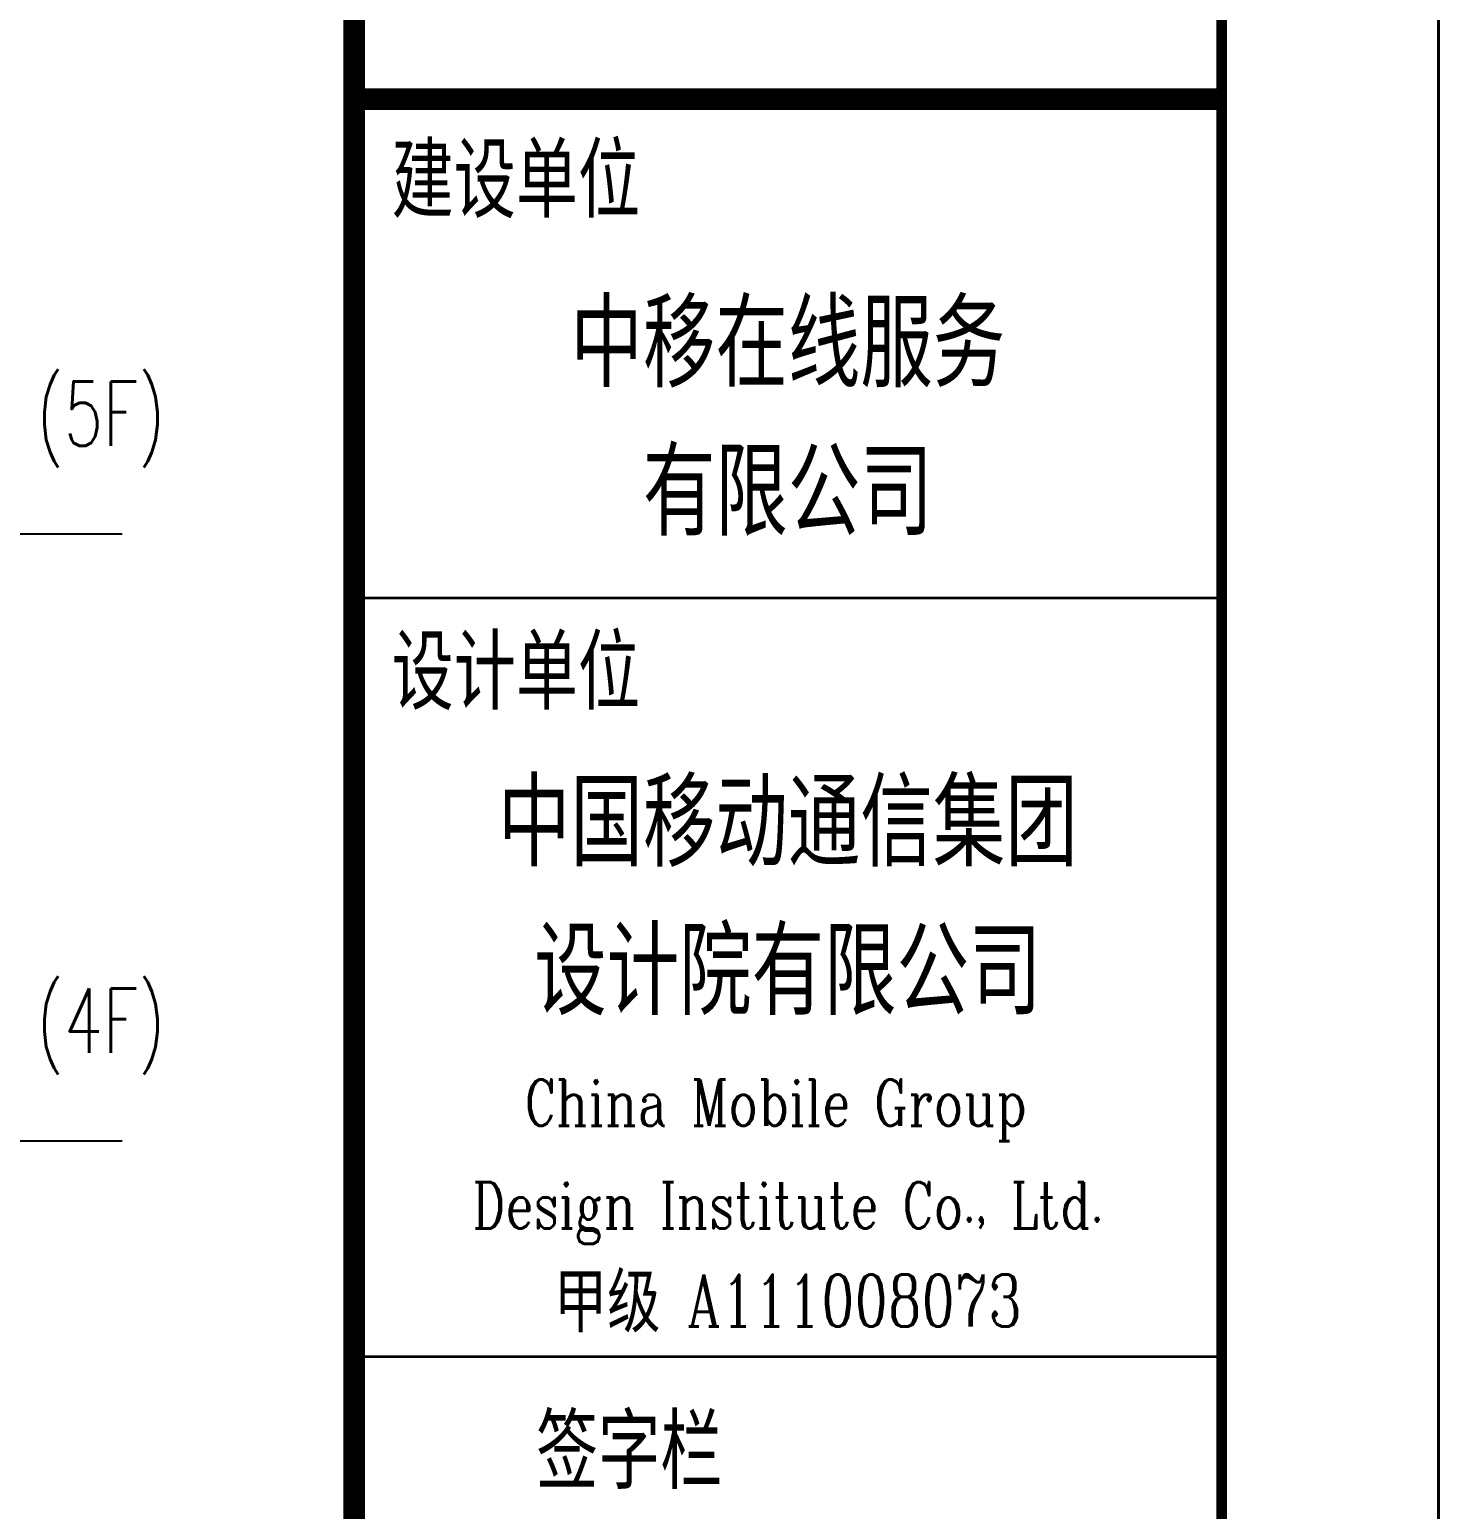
# Model space of a CAD drawing. Header units: millimetres. Extents: x 708158 to 1984082, y -168213 to -53.
# Drawn here: x 824562 to 834308, y -74408 to -64169 of the extents above; entities that cross this region are included whole.
import ezdxf
from ezdxf.enums import TextEntityAlignment as Align

# ---------------------------------------------------------------- set-up
doc = ezdxf.new("R2010")
doc.units = ezdxf.units.MM
doc.header["$LTSCALE"] = 1000
doc.linetypes.add('DOTE', pattern=[2.42, 2, -0.2, 0.02, -0.2])
doc.layers.get('0').update_dxf_attribs({"color": 8})
doc.layers.add('A-AXIS', color=1, linetype='DOTE')
doc.layers.add('PUB_TEXT', color=7, linetype='Continuous')
doc.layers.add('图框', color=4, linetype='Continuous', lineweight=35)
doc.styles.add('-黑体', font='simhei.ttf', dxfattribs={"width": 0.8})
doc.styles.add('_TCH_DIM', font='SIMPLEX', dxfattribs={"bigfont": 'GBCBIG'})
doc.styles.add('TK', font='complex_.ttf', dxfattribs={"width": 0.75, "bigfont": 'china'})

# ---------------------------------------------------------------- blocks, each defined once
blk = doc.blocks.new('A$C998f5811')
at = {"layer": '图框', "color": 4}
for p, q in [((-126150, 89100), (-126150, 0)), ((0, 0), (0, 89100)), ((-7500, 39600), (-1500, 39600)), ((-7500, 34350), (-1500, 34350))]:
    blk.add_line(p, q, dxfattribs=at)
at = {"layer": '图框', "const_width": 150}
blk.add_lwpolyline([(-7500, 87600), (-7500, 1500)], dxfattribs=at)
at = {"layer": '图框', "color": 4, "const_width": 74.2}
blk.add_lwpolyline([(-122400, 1500), (-1500, 1500), (-1500, 87600), (-122400, 87600)], close=True, dxfattribs=at)
at = {"layer": '图框', "linetype": 'Continuous', "const_width": 150}
blk.add_lwpolyline([(-7500, 43050), (-1500, 43050)], dxfattribs=at)
at = {"layer": '图框', "style": '-黑体', "width": 0.7}
for s, p in [('建设单位', (-7241, 42277)), ('设计单位', (-7241, 38874)), ('签字栏', (-6242, 33483))]:
    blk.add_text(s, height=450, dxfattribs=at).set_placement(p)
for s, p in [('中移在线服务', (-4500, 41114)), ('有限公司', (-4500, 40086)), ('中国移动通信集团', (-4500, 37798)), ('设计院有限公司', (-4500, 36770))]:
    blk.add_text(s, height=525, dxfattribs=at).set_placement(p, align=Align.CENTER)
at = {"layer": '图框', "color": 4, "style": 'TK', "width": 0.75}
for s, height, p in [('China Mobile Group ', 320, (-4500, 35947)), ('Design Institute Co., Ltd.', 320, (-4500, 35237)), ('甲级 A111008073', 360, (-4500, 34557))]:
    blk.add_text(s, height=height, dxfattribs=at).set_placement(p, align=Align.CENTER)

msp = doc.modelspace()

# ---------------------------------------------------------------- linework, layer by layer
at = {"layer": 'A-AXIS'}
for p, q in [((714598, -67656.7), (825203.3, -67656.7)), ((714598, -71856.7), (825203.3, -71856.7))]:
    msp.add_line(p, q, dxfattribs=at)

# ---------------------------------------------------------------- block references
for p in [(834307.6, -107699.9), (960457.6, -107699.9)]:
    msp.add_blockref('A$C998f5811', p)

# ---------------------------------------------------------------- texts
at = {"layer": 'PUB_TEXT', "style": '_TCH_DIM', "width": 0.705882}
for s, p in [('(5F)', (824610.5, -67049.2)), ('(4F)', (824610.5, -71249.2))]:
    msp.add_text(s, height=446.25, dxfattribs=at).set_placement(p)

doc.saveas('drawing.dxf')
